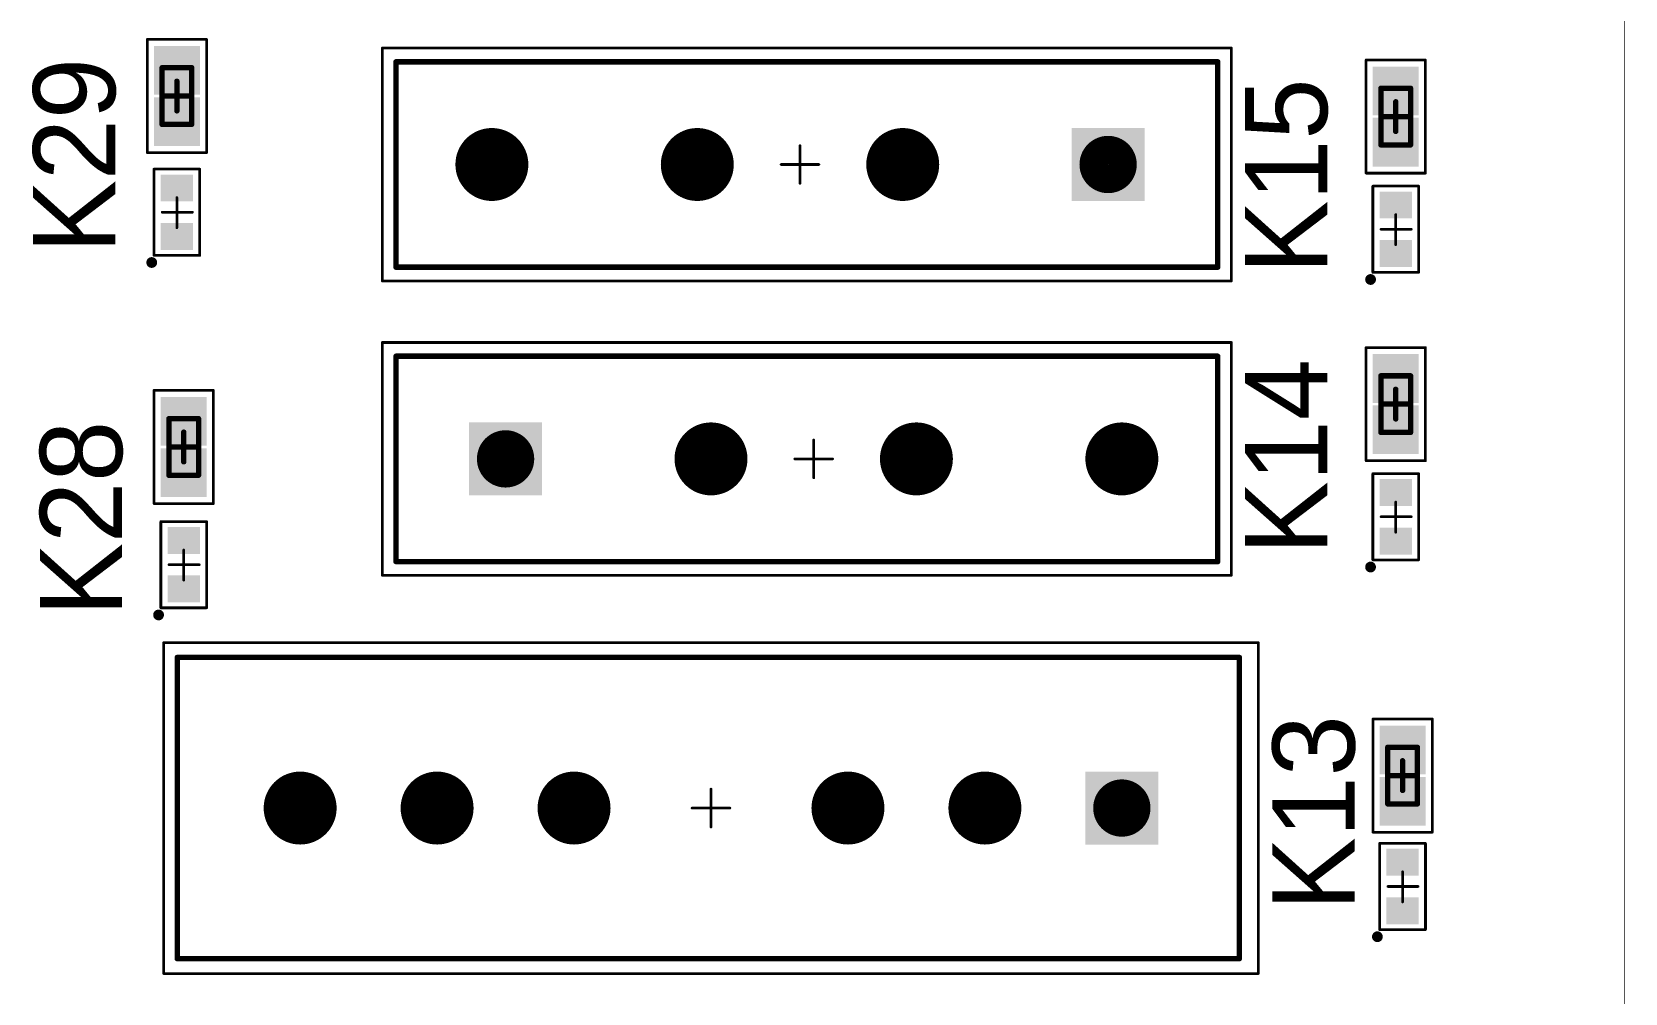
# Model space of a CAD drawing. Header units: millimetres. Extents: x 0 to 100, y 0 to 100.
# Drawn here: x 70.46 to 100.01, y 16 to 33.83 of the extents above; entities that cross this region are included whole.
import ezdxf

# ---------------------------------------------------------------- set-up
doc = ezdxf.new("R2010")
doc.units = ezdxf.units.MM
for name, color, linetype in [('BottomLayer', 5, 'Continuous'), ('BottomSolder', 6, 'Continuous'), ('Mechanical1', 6, 'Continuous'), ('Mechanical13', 56, 'Continuous'), ('Mechanical15', 56, 'Continuous'), ('MidLayer14', 9, 'Continuous'), ('MultiLayer', 9, 'Continuous'), ('PadHoleLayer', 156, 'Continuous'), ('TopLayer', 1, 'Continuous'), ('TopOverlay', 2, 'Continuous'), ('TopPaste', 8, 'Continuous'), ('TopSolder', 216, 'Continuous')]:
    doc.layers.add(name, color=color, linetype=linetype)

msp = doc.modelspace()

# ---------------------------------------------------------------- linework, layer by layer
at = {"layer": 'BottomLayer', "const_width": 0.575}
for points in [[(78.706, 31.369, 1), (79.282, 31.369, 1)], [(82.516, 31.369, 1), (83.092, 31.369, 1)], [(86.326, 31.369, 1), (86.902, 31.369, 1)], [(82.77, 25.908, 1), (83.346, 25.908, 1)], [(86.58, 25.908, 1), (87.156, 25.908, 1)], [(90.39, 25.908, 1), (90.966, 25.908, 1)], [(75.15, 19.431, 1), (75.726, 19.431, 1)], [(77.69, 19.431, 1), (78.266, 19.431, 1)], [(80.23, 19.431, 1), (80.806, 19.431, 1)], [(85.31, 19.431, 1), (85.886, 19.431, 1)], [(87.85, 19.431, 1), (88.426, 19.431, 1)]]:
    msp.add_lwpolyline(points, format="xyb", close=True, dxfattribs=at)
at = {"layer": 'BottomLayer'}
for points in [[(90.999, 30.794), (90.999, 31.944), (89.849, 30.794), (89.849, 31.944)], [(78.673, 26.483), (78.673, 25.333), (79.823, 26.483), (79.823, 25.333)], [(91.253, 18.856), (91.253, 20.006), (90.103, 18.856), (90.103, 20.006)]]:
    msp.add_solid(points, dxfattribs=at)
at = {"layer": 'BottomSolder', "const_width": 0.677}
for points in [[(78.656, 31.369, 1), (79.332, 31.369, 1)], [(82.466, 31.369, 1), (83.142, 31.369, 1)], [(86.276, 31.369, 1), (86.952, 31.369, 1)], [(82.72, 25.908, 1), (83.396, 25.908, 1)], [(86.53, 25.908, 1), (87.206, 25.908, 1)], [(90.34, 25.908, 1), (91.016, 25.908, 1)], [(75.1, 19.431, 1), (75.776, 19.431, 1)], [(77.64, 19.431, 1), (78.316, 19.431, 1)], [(80.18, 19.431, 1), (80.856, 19.431, 1)], [(85.26, 19.431, 1), (85.936, 19.431, 1)], [(87.8, 19.431, 1), (88.476, 19.431, 1)]]:
    msp.add_lwpolyline(points, format="xyb", close=True, dxfattribs=at)
at = {"layer": 'BottomSolder'}
for points in [[(91.101, 30.692), (91.101, 32.046), (89.747, 30.692), (89.747, 32.046)], [(78.571, 26.585), (78.571, 25.231), (79.925, 26.585), (79.925, 25.231)], [(91.355, 18.754), (91.355, 20.108), (90.001, 18.754), (90.001, 20.108)]]:
    msp.add_solid(points, dxfattribs=at)
at = {"layer": 'Mechanical1', "const_width": 0.0127}
msp.add_lwpolyline([(100.006, 0.006), (100.006, 100.006)], dxfattribs=at)
at = {"layer": 'Mechanical13'}
for points, const_width in [([(72.877, 33.164), (73.427, 33.164)], 0.1), ([(72.877, 32.114), (72.877, 33.164)], 0.1), ([(73.427, 32.114), (73.427, 33.164)], 0.1), ([(77.216, 33.274), (92.456, 33.274)], 0.101), ([(77.216, 29.464), (77.216, 33.274)], 0.101), ([(92.456, 29.464), (92.456, 33.274)], 0.101), ([(95.483, 32.783), (96.033, 32.783)], 0.1), ([(95.483, 31.733), (95.483, 32.783)], 0.1), ([(96.033, 31.733), (96.033, 32.783)], 0.1), ([(72.877, 32.114), (73.427, 32.114)], 0.1), ([(95.483, 31.733), (96.033, 31.733)], 0.1), ([(72.727, 29.683), (72.727, 31.283)], 0.05), ([(72.727, 31.283), (73.577, 31.283)], 0.05), ([(73.577, 29.683), (73.577, 31.283)], 0.05), ([(95.333, 29.368), (95.333, 30.968)], 0.05), ([(95.333, 30.968), (96.183, 30.968)], 0.05), ([(96.183, 29.368), (96.183, 30.968)], 0.05), ([(72.727, 29.683), (73.577, 29.683)], 0.05), ([(77.216, 29.464), (92.456, 29.464)], 0.101), ([(95.333, 29.368), (96.183, 29.368)], 0.05), ([(77.216, 27.813), (92.456, 27.813)], 0.101), ([(77.216, 24.003), (77.216, 27.813)], 0.101), ([(92.456, 24.003), (92.456, 27.813)], 0.101), ([(95.483, 27.449), (96.033, 27.449)], 0.1), ([(95.483, 26.399), (95.483, 27.449)], 0.1), ([(96.033, 26.399), (96.033, 27.449)], 0.1), ([(73.004, 26.654), (73.554, 26.654)], 0.1), ([(73.004, 25.604), (73.004, 26.654)], 0.1), ([(73.554, 25.604), (73.554, 26.654)], 0.1), ([(95.483, 26.399), (96.033, 26.399)], 0.1), ([(73.004, 25.604), (73.554, 25.604)], 0.1), ([(95.333, 24.034), (95.333, 25.634)], 0.05), ([(95.333, 25.634), (96.183, 25.634)], 0.05), ([(96.183, 24.034), (96.183, 25.634)], 0.05), ([(72.854, 23.145), (72.854, 24.745)], 0.05), ([(72.854, 24.745), (73.704, 24.745)], 0.05), ([(73.704, 23.145), (73.704, 24.745)], 0.05), ([(77.216, 24.003), (92.456, 24.003)], 0.101), ([(95.333, 24.034), (96.183, 24.034)], 0.05), ([(72.854, 23.145), (73.704, 23.145)], 0.05), ([(73.158, 22.225), (92.858, 22.225)], 0.1), ([(73.158, 16.637), (73.158, 22.225)], 0.1), ([(92.858, 16.637), (92.858, 22.225)], 0.1), ([(95.61, 20.558), (96.16, 20.558)], 0.1), ([(95.61, 19.508), (95.61, 20.558)], 0.1), ([(96.16, 19.508), (96.16, 20.558)], 0.1), ([(95.61, 19.508), (96.16, 19.508)], 0.1), ([(95.46, 17.176), (95.46, 18.776)], 0.05), ([(95.46, 18.776), (96.31, 18.776)], 0.05), ([(96.31, 17.176), (96.31, 18.776)], 0.05), ([(95.46, 17.176), (96.31, 17.176)], 0.05), ([(73.158, 16.637), (92.858, 16.637)], 0.1)]:
    msp.add_lwpolyline(points, dxfattribs=dict(at, const_width=const_width))
for points, const_width in [([(72.852, 33.164, 1), (72.902, 33.164, 1)], 0.05), ([(72.852, 33.164, 1), (72.902, 33.164, 1)], 0.05), ([(73.402, 33.164, 1), (73.452, 33.164, 1)], 0.05), ([(73.402, 33.164, 1), (73.452, 33.164, 1)], 0.05), ([(77.191, 33.274, 1), (77.241, 33.274, 1)], 0.0504), ([(77.191, 33.274, 1), (77.241, 33.274, 1)], 0.0504), ([(92.431, 33.274, 1), (92.481, 33.274, 1)], 0.0504), ([(92.431, 33.274, 1), (92.481, 33.274, 1)], 0.0504), ([(95.458, 32.783, 1), (95.508, 32.783, 1)], 0.05), ([(95.458, 32.783, 1), (95.508, 32.783, 1)], 0.05), ([(96.008, 32.783, 1), (96.058, 32.783, 1)], 0.05), ([(96.008, 32.783, 1), (96.058, 32.783, 1)], 0.05), ([(72.852, 32.114, 1), (72.902, 32.114, 1)], 0.05), ([(72.852, 32.114, 1), (72.902, 32.114, 1)], 0.05), ([(73.402, 32.114, 1), (73.452, 32.114, 1)], 0.05), ([(73.402, 32.114, 1), (73.452, 32.114, 1)], 0.05), ([(95.458, 31.733, 1), (95.508, 31.733, 1)], 0.05), ([(95.458, 31.733, 1), (95.508, 31.733, 1)], 0.05), ([(96.008, 31.733, 1), (96.058, 31.733, 1)], 0.05), ([(96.008, 31.733, 1), (96.058, 31.733, 1)], 0.05), ([(72.715, 31.283, 1), (72.739, 31.283, 1)], 0.025), ([(72.715, 31.283, 1), (72.739, 31.283, 1)], 0.025), ([(73.565, 31.283, 1), (73.589, 31.283, 1)], 0.025), ([(73.565, 31.283, 1), (73.589, 31.283, 1)], 0.025), ([(95.321, 30.968, 1), (95.345, 30.968, 1)], 0.025), ([(95.321, 30.968, 1), (95.345, 30.968, 1)], 0.025), ([(96.171, 30.968, 1), (96.195, 30.968, 1)], 0.025), ([(96.171, 30.968, 1), (96.195, 30.968, 1)], 0.025), ([(72.715, 29.683, 1), (72.739, 29.683, 1)], 0.025), ([(72.715, 29.683, 1), (72.739, 29.683, 1)], 0.025), ([(73.565, 29.683, 1), (73.589, 29.683, 1)], 0.025), ([(73.565, 29.683, 1), (73.589, 29.683, 1)], 0.025), ([(77.191, 29.464, 1), (77.241, 29.464, 1)], 0.0504), ([(77.191, 29.464, 1), (77.241, 29.464, 1)], 0.0504), ([(92.431, 29.464, 1), (92.481, 29.464, 1)], 0.0504), ([(92.431, 29.464, 1), (92.481, 29.464, 1)], 0.0504), ([(95.321, 29.368, 1), (95.345, 29.368, 1)], 0.025), ([(95.321, 29.368, 1), (95.345, 29.368, 1)], 0.025), ([(96.171, 29.368, 1), (96.195, 29.368, 1)], 0.025), ([(96.171, 29.368, 1), (96.195, 29.368, 1)], 0.025), ([(77.191, 27.813, 1), (77.241, 27.813, 1)], 0.0504), ([(77.191, 27.813, 1), (77.241, 27.813, 1)], 0.0504), ([(92.431, 27.813, 1), (92.481, 27.813, 1)], 0.0504), ([(92.431, 27.813, 1), (92.481, 27.813, 1)], 0.0504), ([(95.458, 27.449, 1), (95.508, 27.449, 1)], 0.05), ([(95.458, 27.449, 1), (95.508, 27.449, 1)], 0.05), ([(96.008, 27.449, 1), (96.058, 27.449, 1)], 0.05), ([(96.008, 27.449, 1), (96.058, 27.449, 1)], 0.05), ([(72.979, 26.654, 1), (73.029, 26.654, 1)], 0.05), ([(72.979, 26.654, 1), (73.029, 26.654, 1)], 0.05), ([(73.529, 26.654, 1), (73.579, 26.654, 1)], 0.05), ([(73.529, 26.654, 1), (73.579, 26.654, 1)], 0.05), ([(95.458, 26.399, 1), (95.508, 26.399, 1)], 0.05), ([(95.458, 26.399, 1), (95.508, 26.399, 1)], 0.05), ([(96.008, 26.399, 1), (96.058, 26.399, 1)], 0.05), ([(96.008, 26.399, 1), (96.058, 26.399, 1)], 0.05), ([(72.979, 25.604, 1), (73.029, 25.604, 1)], 0.05), ([(72.979, 25.604, 1), (73.029, 25.604, 1)], 0.05), ([(73.529, 25.604, 1), (73.579, 25.604, 1)], 0.05), ([(73.529, 25.604, 1), (73.579, 25.604, 1)], 0.05), ([(95.321, 25.634, 1), (95.345, 25.634, 1)], 0.025), ([(95.321, 25.634, 1), (95.345, 25.634, 1)], 0.025), ([(96.171, 25.634, 1), (96.195, 25.634, 1)], 0.025), ([(96.171, 25.634, 1), (96.195, 25.634, 1)], 0.025), ([(72.842, 24.745, 1), (72.866, 24.745, 1)], 0.025), ([(72.842, 24.745, 1), (72.866, 24.745, 1)], 0.025), ([(73.692, 24.745, 1), (73.716, 24.745, 1)], 0.025), ([(73.692, 24.745, 1), (73.716, 24.745, 1)], 0.025), ([(77.191, 24.003, 1), (77.241, 24.003, 1)], 0.0504), ([(77.191, 24.003, 1), (77.241, 24.003, 1)], 0.0504), ([(92.431, 24.003, 1), (92.481, 24.003, 1)], 0.0504), ([(92.431, 24.003, 1), (92.481, 24.003, 1)], 0.0504), ([(95.321, 24.034, 1), (95.345, 24.034, 1)], 0.025), ([(95.321, 24.034, 1), (95.345, 24.034, 1)], 0.025), ([(96.171, 24.034, 1), (96.195, 24.034, 1)], 0.025), ([(96.171, 24.034, 1), (96.195, 24.034, 1)], 0.025), ([(72.842, 23.145, 1), (72.866, 23.145, 1)], 0.025), ([(72.842, 23.145, 1), (72.866, 23.145, 1)], 0.025), ([(73.692, 23.145, 1), (73.716, 23.145, 1)], 0.025), ([(73.692, 23.145, 1), (73.716, 23.145, 1)], 0.025), ([(73.133, 22.225, 1), (73.183, 22.225, 1)], 0.05), ([(73.133, 22.225, 1), (73.183, 22.225, 1)], 0.05), ([(92.833, 22.225, 1), (92.883, 22.225, 1)], 0.05), ([(92.833, 22.225, 1), (92.883, 22.225, 1)], 0.05), ([(95.585, 20.558, 1), (95.635, 20.558, 1)], 0.05), ([(95.585, 20.558, 1), (95.635, 20.558, 1)], 0.05), ([(96.135, 20.558, 1), (96.185, 20.558, 1)], 0.05), ([(96.135, 20.558, 1), (96.185, 20.558, 1)], 0.05), ([(95.585, 19.508, 1), (95.635, 19.508, 1)], 0.05), ([(95.585, 19.508, 1), (95.635, 19.508, 1)], 0.05), ([(96.135, 19.508, 1), (96.185, 19.508, 1)], 0.05), ([(96.135, 19.508, 1), (96.185, 19.508, 1)], 0.05), ([(95.448, 18.776, 1), (95.472, 18.776, 1)], 0.025), ([(95.448, 18.776, 1), (95.472, 18.776, 1)], 0.025), ([(96.298, 18.776, 1), (96.322, 18.776, 1)], 0.025), ([(96.298, 18.776, 1), (96.322, 18.776, 1)], 0.025), ([(95.448, 17.176, 1), (95.472, 17.176, 1)], 0.025), ([(95.448, 17.176, 1), (95.472, 17.176, 1)], 0.025), ([(96.298, 17.176, 1), (96.322, 17.176, 1)], 0.025), ([(96.298, 17.176, 1), (96.322, 17.176, 1)], 0.025), ([(73.133, 16.637, 1), (73.183, 16.637, 1)], 0.05), ([(73.133, 16.637, 1), (73.183, 16.637, 1)], 0.05), ([(92.833, 16.637, 1), (92.883, 16.637, 1)], 0.05), ([(92.833, 16.637, 1), (92.883, 16.637, 1)], 0.05)]:
    msp.add_lwpolyline(points, format="xyb", close=True, dxfattribs=dict(at, const_width=const_width))
at = {"layer": 'Mechanical15'}
for points, const_width in [([(72.602, 33.689), (73.702, 33.689)], 0.05), ([(72.602, 31.589), (72.602, 33.689)], 0.05), ([(73.702, 31.589), (73.702, 33.689)], 0.05), ([(76.962, 29.21), (76.962, 33.528)], 0.05), ([(76.962, 33.528), (92.71, 33.528)], 0.05), ([(92.71, 29.21), (92.71, 33.528)], 0.05), ([(95.208, 33.308), (96.308, 33.308)], 0.05), ([(95.208, 31.208), (95.208, 33.308)], 0.05), ([(96.308, 31.208), (96.308, 33.308)], 0.05), ([(73.152, 32.364), (73.152, 32.914)], 0.1), ([(72.877, 32.639), (73.427, 32.639)], 0.1), ([(95.758, 31.983), (95.758, 32.533)], 0.1), ([(95.483, 32.258), (96.033, 32.258)], 0.1), ([(84.709, 31.019), (84.709, 31.719)], 0.05), ([(72.602, 31.589), (73.702, 31.589)], 0.05), ([(84.359, 31.369), (85.059, 31.369)], 0.05), ([(72.727, 31.283), (73.577, 31.283)], 0.05), ([(72.727, 29.683), (72.727, 31.283)], 0.05), ([(73.577, 29.683), (73.577, 31.283)], 0.05), ([(95.208, 31.208), (96.308, 31.208)], 0.05), ([(73.152, 30.196), (73.152, 30.756)], 0.05), ([(95.333, 30.968), (96.183, 30.968)], 0.05), ([(95.333, 29.368), (95.333, 30.968)], 0.05), ([(96.183, 29.368), (96.183, 30.968)], 0.05), ([(72.879, 30.483), (73.439, 30.483)], 0.05), ([(95.758, 29.881), (95.758, 30.441)], 0.05), ([(95.485, 30.168), (96.045, 30.168)], 0.05), ([(72.727, 29.683), (73.577, 29.683)], 0.05), ([(95.333, 29.368), (96.183, 29.368)], 0.05), ([(76.962, 29.21), (92.71, 29.21)], 0.05), ([(76.962, 23.749), (76.962, 28.067)], 0.05), ([(76.962, 28.067), (92.71, 28.067)], 0.05), ([(92.71, 23.749), (92.71, 28.067)], 0.05), ([(95.208, 27.974), (96.308, 27.974)], 0.05), ([(95.208, 25.874), (95.208, 27.974)], 0.05), ([(96.308, 25.874), (96.308, 27.974)], 0.05), ([(72.729, 27.179), (73.829, 27.179)], 0.05), ([(72.729, 25.079), (72.729, 27.179)], 0.05), ([(73.829, 25.079), (73.829, 27.179)], 0.05), ([(95.758, 26.649), (95.758, 27.199)], 0.1), ([(95.483, 26.924), (96.033, 26.924)], 0.1), ([(73.279, 25.854), (73.279, 26.404)], 0.1), ([(73.004, 26.129), (73.554, 26.129)], 0.1), ([(84.963, 25.558), (84.963, 26.258)], 0.05), ([(84.613, 25.908), (85.313, 25.908)], 0.05), ([(95.208, 25.874), (96.308, 25.874)], 0.05), ([(95.333, 25.634), (96.183, 25.634)], 0.05), ([(95.333, 24.034), (95.333, 25.634)], 0.05), ([(96.183, 24.034), (96.183, 25.634)], 0.05), ([(95.758, 24.547), (95.758, 25.107)], 0.05), ([(72.729, 25.079), (73.829, 25.079)], 0.05), ([(95.485, 24.834), (96.045, 24.834)], 0.05), ([(72.854, 24.745), (73.704, 24.745)], 0.05), ([(72.854, 23.145), (72.854, 24.745)], 0.05), ([(73.704, 23.145), (73.704, 24.745)], 0.05), ([(73.279, 23.658), (73.279, 24.218)], 0.05), ([(73.006, 23.945), (73.566, 23.945)], 0.05), ([(95.333, 24.034), (96.183, 24.034)], 0.05), ([(76.962, 23.749), (92.71, 23.749)], 0.05), ([(72.854, 23.145), (73.704, 23.145)], 0.05), ([(72.908, 16.361), (72.908, 22.501)], 0.05), ([(72.908, 22.501), (93.208, 22.501)], 0.05), ([(93.208, 16.361), (93.208, 22.501)], 0.05), ([(95.335, 21.083), (96.435, 21.083)], 0.05), ([(95.335, 18.983), (95.335, 21.083)], 0.05), ([(96.435, 18.983), (96.435, 21.083)], 0.05), ([(95.885, 19.758), (95.885, 20.308)], 0.1), ([(83.058, 19.081), (83.058, 19.781)], 0.05), ([(95.61, 20.033), (96.16, 20.033)], 0.1), ([(82.708, 19.431), (83.408, 19.431)], 0.05), ([(95.335, 18.983), (96.435, 18.983)], 0.05), ([(95.46, 18.776), (96.31, 18.776)], 0.05), ([(95.46, 17.176), (95.46, 18.776)], 0.05), ([(96.31, 17.176), (96.31, 18.776)], 0.05), ([(95.885, 17.689), (95.885, 18.249)], 0.05), ([(95.612, 17.976), (96.172, 17.976)], 0.05), ([(95.46, 17.176), (96.31, 17.176)], 0.05), ([(72.908, 16.361), (93.208, 16.361)], 0.05)]:
    msp.add_lwpolyline(points, dxfattribs=dict(at, const_width=const_width))
for points, const_width in [([(72.59, 33.689, 1), (72.615, 33.689, 1)], 0.025), ([(72.59, 33.689, 1), (72.615, 33.689, 1)], 0.025), ([(73.69, 33.689, 1), (73.715, 33.689, 1)], 0.025), ([(73.69, 33.689, 1), (73.715, 33.689, 1)], 0.025), ([(76.949, 33.528, 1), (76.975, 33.528, 1)], 0.025), ([(76.949, 33.528, 1), (76.975, 33.528, 1)], 0.025), ([(92.697, 33.528, 1), (92.723, 33.528, 1)], 0.025), ([(92.697, 33.528, 1), (92.723, 33.528, 1)], 0.025), ([(95.196, 33.308, 1), (95.221, 33.308, 1)], 0.025), ([(95.196, 33.308, 1), (95.221, 33.308, 1)], 0.025), ([(96.296, 33.308, 1), (96.321, 33.308, 1)], 0.025), ([(96.296, 33.308, 1), (96.321, 33.308, 1)], 0.025), ([(73.127, 32.914, 1), (73.177, 32.914, 1)], 0.05), ([(72.852, 32.639, 1), (72.902, 32.639, 1)], 0.05), ([(73.402, 32.639, 1), (73.452, 32.639, 1)], 0.05), ([(95.733, 32.533, 1), (95.783, 32.533, 1)], 0.05), ([(73.127, 32.364, 1), (73.177, 32.364, 1)], 0.05), ([(95.458, 32.258, 1), (95.508, 32.258, 1)], 0.05), ([(96.008, 32.258, 1), (96.058, 32.258, 1)], 0.05), ([(95.733, 31.983, 1), (95.783, 31.983, 1)], 0.05), ([(84.696, 31.719, 1), (84.722, 31.719, 1)], 0.025), ([(72.59, 31.589, 1), (72.615, 31.589, 1)], 0.025), ([(72.59, 31.589, 1), (72.615, 31.589, 1)], 0.025), ([(73.69, 31.589, 1), (73.715, 31.589, 1)], 0.025), ([(73.69, 31.589, 1), (73.715, 31.589, 1)], 0.025), ([(84.346, 31.369, 1), (84.371, 31.369, 1)], 0.025), ([(85.047, 31.369, 1), (85.072, 31.369, 1)], 0.025), ([(72.715, 31.283, 1), (72.739, 31.283, 1)], 0.025), ([(72.715, 31.283, 1), (72.739, 31.283, 1)], 0.025), ([(73.565, 31.283, 1), (73.589, 31.283, 1)], 0.025), ([(73.565, 31.283, 1), (73.589, 31.283, 1)], 0.025), ([(84.696, 31.019, 1), (84.722, 31.019, 1)], 0.025), ([(95.196, 31.208, 1), (95.221, 31.208, 1)], 0.025), ([(95.196, 31.208, 1), (95.221, 31.208, 1)], 0.025), ([(96.296, 31.208, 1), (96.321, 31.208, 1)], 0.025), ([(96.296, 31.208, 1), (96.321, 31.208, 1)], 0.025), ([(73.14, 30.756, 1), (73.164, 30.756, 1)], 0.025), ([(95.321, 30.968, 1), (95.345, 30.968, 1)], 0.025), ([(95.321, 30.968, 1), (95.345, 30.968, 1)], 0.025), ([(96.171, 30.968, 1), (96.195, 30.968, 1)], 0.025), ([(96.171, 30.968, 1), (96.195, 30.968, 1)], 0.025), ([(72.867, 30.483, 1), (72.892, 30.483, 1)], 0.025), ([(73.427, 30.483, 1), (73.452, 30.483, 1)], 0.025), ([(95.746, 30.441, 1), (95.77, 30.441, 1)], 0.025), ([(73.14, 30.196, 1), (73.164, 30.196, 1)], 0.025), ([(95.473, 30.168, 1), (95.498, 30.168, 1)], 0.025), ([(96.033, 30.168, 1), (96.058, 30.168, 1)], 0.025), ([(95.746, 29.881, 1), (95.77, 29.881, 1)], 0.025), ([(72.715, 29.683, 1), (72.739, 29.683, 1)], 0.025), ([(72.715, 29.683, 1), (72.739, 29.683, 1)], 0.025), ([(73.565, 29.683, 1), (73.589, 29.683, 1)], 0.025), ([(73.565, 29.683, 1), (73.589, 29.683, 1)], 0.025), ([(95.321, 29.368, 1), (95.345, 29.368, 1)], 0.025), ([(95.321, 29.368, 1), (95.345, 29.368, 1)], 0.025), ([(96.171, 29.368, 1), (96.195, 29.368, 1)], 0.025), ([(96.171, 29.368, 1), (96.195, 29.368, 1)], 0.025), ([(76.949, 29.21, 1), (76.975, 29.21, 1)], 0.025), ([(76.949, 29.21, 1), (76.975, 29.21, 1)], 0.025), ([(92.697, 29.21, 1), (92.723, 29.21, 1)], 0.025), ([(92.697, 29.21, 1), (92.723, 29.21, 1)], 0.025), ([(76.949, 28.067, 1), (76.975, 28.067, 1)], 0.025), ([(76.949, 28.067, 1), (76.975, 28.067, 1)], 0.025), ([(92.697, 28.067, 1), (92.723, 28.067, 1)], 0.025), ([(92.697, 28.067, 1), (92.723, 28.067, 1)], 0.025), ([(95.196, 27.974, 1), (95.221, 27.974, 1)], 0.025), ([(95.196, 27.974, 1), (95.221, 27.974, 1)], 0.025), ([(96.296, 27.974, 1), (96.321, 27.974, 1)], 0.025), ([(96.296, 27.974, 1), (96.321, 27.974, 1)], 0.025), ([(72.716, 27.179, 1), (72.741, 27.179, 1)], 0.025), ([(72.716, 27.179, 1), (72.741, 27.179, 1)], 0.025), ([(73.816, 27.179, 1), (73.841, 27.179, 1)], 0.025), ([(73.816, 27.179, 1), (73.841, 27.179, 1)], 0.025), ([(95.733, 27.199, 1), (95.783, 27.199, 1)], 0.05), ([(95.458, 26.924, 1), (95.508, 26.924, 1)], 0.05), ([(96.008, 26.924, 1), (96.058, 26.924, 1)], 0.05), ([(95.733, 26.649, 1), (95.783, 26.649, 1)], 0.05), ([(73.254, 26.404, 1), (73.304, 26.404, 1)], 0.05), ([(72.979, 26.129, 1), (73.029, 26.129, 1)], 0.05), ([(73.529, 26.129, 1), (73.579, 26.129, 1)], 0.05), ([(84.95, 26.258, 1), (84.976, 26.258, 1)], 0.025), ([(73.254, 25.854, 1), (73.304, 25.854, 1)], 0.05), ([(84.6, 25.908, 1), (84.625, 25.908, 1)], 0.025), ([(85.301, 25.908, 1), (85.326, 25.908, 1)], 0.025), ([(95.196, 25.874, 1), (95.221, 25.874, 1)], 0.025), ([(95.196, 25.874, 1), (95.221, 25.874, 1)], 0.025), ([(96.296, 25.874, 1), (96.321, 25.874, 1)], 0.025), ([(96.296, 25.874, 1), (96.321, 25.874, 1)], 0.025), ([(84.95, 25.558, 1), (84.976, 25.558, 1)], 0.025), ([(95.321, 25.634, 1), (95.345, 25.634, 1)], 0.025), ([(95.321, 25.634, 1), (95.345, 25.634, 1)], 0.025), ([(96.171, 25.634, 1), (96.195, 25.634, 1)], 0.025), ([(96.171, 25.634, 1), (96.195, 25.634, 1)], 0.025), ([(95.746, 25.107, 1), (95.77, 25.107, 1)], 0.025), ([(72.716, 25.079, 1), (72.741, 25.079, 1)], 0.025), ([(72.716, 25.079, 1), (72.741, 25.079, 1)], 0.025), ([(73.816, 25.079, 1), (73.841, 25.079, 1)], 0.025), ([(73.816, 25.079, 1), (73.841, 25.079, 1)], 0.025), ([(95.473, 24.834, 1), (95.498, 24.834, 1)], 0.025), ([(96.033, 24.834, 1), (96.058, 24.834, 1)], 0.025), ([(72.842, 24.745, 1), (72.866, 24.745, 1)], 0.025), ([(72.842, 24.745, 1), (72.866, 24.745, 1)], 0.025), ([(73.692, 24.745, 1), (73.716, 24.745, 1)], 0.025), ([(73.692, 24.745, 1), (73.716, 24.745, 1)], 0.025), ([(95.746, 24.547, 1), (95.77, 24.547, 1)], 0.025), ([(73.267, 24.218, 1), (73.291, 24.218, 1)], 0.025), ([(72.994, 23.945, 1), (73.019, 23.945, 1)], 0.025), ([(73.554, 23.945, 1), (73.579, 23.945, 1)], 0.025), ([(95.321, 24.034, 1), (95.345, 24.034, 1)], 0.025), ([(95.321, 24.034, 1), (95.345, 24.034, 1)], 0.025), ([(96.171, 24.034, 1), (96.195, 24.034, 1)], 0.025), ([(96.171, 24.034, 1), (96.195, 24.034, 1)], 0.025), ([(73.267, 23.658, 1), (73.291, 23.658, 1)], 0.025), ([(76.949, 23.749, 1), (76.975, 23.749, 1)], 0.025), ([(76.949, 23.749, 1), (76.975, 23.749, 1)], 0.025), ([(92.697, 23.749, 1), (92.723, 23.749, 1)], 0.025), ([(92.697, 23.749, 1), (92.723, 23.749, 1)], 0.025), ([(72.842, 23.145, 1), (72.866, 23.145, 1)], 0.025), ([(72.842, 23.145, 1), (72.866, 23.145, 1)], 0.025), ([(73.692, 23.145, 1), (73.716, 23.145, 1)], 0.025), ([(73.692, 23.145, 1), (73.716, 23.145, 1)], 0.025), ([(72.895, 22.501, 1), (72.92, 22.501, 1)], 0.025), ([(72.895, 22.501, 1), (72.92, 22.501, 1)], 0.025), ([(93.196, 22.501, 1), (93.221, 22.501, 1)], 0.025), ([(93.196, 22.501, 1), (93.221, 22.501, 1)], 0.025), ([(95.323, 21.083, 1), (95.348, 21.083, 1)], 0.025), ([(95.323, 21.083, 1), (95.348, 21.083, 1)], 0.025), ([(96.423, 21.083, 1), (96.448, 21.083, 1)], 0.025), ([(96.423, 21.083, 1), (96.448, 21.083, 1)], 0.025), ([(95.86, 20.308, 1), (95.91, 20.308, 1)], 0.05), ([(83.045, 19.781, 1), (83.071, 19.781, 1)], 0.025), ([(95.585, 20.033, 1), (95.635, 20.033, 1)], 0.05), ([(95.86, 19.758, 1), (95.91, 19.758, 1)], 0.05), ([(96.135, 20.033, 1), (96.185, 20.033, 1)], 0.05), ([(82.695, 19.431, 1), (82.72, 19.431, 1)], 0.025), ([(83.396, 19.431, 1), (83.421, 19.431, 1)], 0.025), ([(83.045, 19.081, 1), (83.071, 19.081, 1)], 0.025), ([(95.323, 18.983, 1), (95.348, 18.983, 1)], 0.025), ([(95.323, 18.983, 1), (95.348, 18.983, 1)], 0.025), ([(96.423, 18.983, 1), (96.448, 18.983, 1)], 0.025), ([(96.423, 18.983, 1), (96.448, 18.983, 1)], 0.025), ([(95.448, 18.776, 1), (95.472, 18.776, 1)], 0.025), ([(95.448, 18.776, 1), (95.472, 18.776, 1)], 0.025), ([(96.298, 18.776, 1), (96.322, 18.776, 1)], 0.025), ([(96.298, 18.776, 1), (96.322, 18.776, 1)], 0.025), ([(95.873, 18.249, 1), (95.897, 18.249, 1)], 0.025), ([(95.6, 17.976, 1), (95.625, 17.976, 1)], 0.025), ([(96.16, 17.976, 1), (96.185, 17.976, 1)], 0.025), ([(95.873, 17.689, 1), (95.897, 17.689, 1)], 0.025), ([(95.448, 17.176, 1), (95.472, 17.176, 1)], 0.025), ([(95.448, 17.176, 1), (95.472, 17.176, 1)], 0.025), ([(96.298, 17.176, 1), (96.322, 17.176, 1)], 0.025), ([(96.298, 17.176, 1), (96.322, 17.176, 1)], 0.025), ([(72.895, 16.361, 1), (72.92, 16.361, 1)], 0.025), ([(72.895, 16.361, 1), (72.92, 16.361, 1)], 0.025), ([(93.196, 16.361, 1), (93.221, 16.361, 1)], 0.025), ([(93.196, 16.361, 1), (93.221, 16.361, 1)], 0.025)]:
    msp.add_lwpolyline(points, format="xyb", close=True, dxfattribs=dict(at, const_width=const_width))
at = {"layer": 'MidLayer14'}
for points, const_width in [([(78.706, 31.369, 1), (79.282, 31.369, 1)], 0.575), ([(82.516, 31.369, 1), (83.092, 31.369, 1)], 0.575), ([(86.326, 31.369, 1), (86.902, 31.369, 1)], 0.575), ([(90.158, 31.369, 1), (90.69, 31.369, 1)], 0.531), ([(78.982, 25.908, 1), (79.514, 25.908, 1)], 0.531), ([(82.77, 25.908, 1), (83.346, 25.908, 1)], 0.575), ([(86.58, 25.908, 1), (87.156, 25.908, 1)], 0.575), ([(90.39, 25.908, 1), (90.966, 25.908, 1)], 0.575), ([(75.15, 19.431, 1), (75.726, 19.431, 1)], 0.575), ([(77.69, 19.431, 1), (78.266, 19.431, 1)], 0.575), ([(80.23, 19.431, 1), (80.806, 19.431, 1)], 0.575), ([(85.31, 19.431, 1), (85.886, 19.431, 1)], 0.575), ([(87.85, 19.431, 1), (88.426, 19.431, 1)], 0.575), ([(90.412, 19.431, 1), (90.944, 19.431, 1)], 0.531)]:
    msp.add_lwpolyline(points, format="xyb", close=True, dxfattribs=dict(at, const_width=const_width))
at = {"layer": 'MultiLayer', "const_width": 0.575}
for points in [[(75.15, 19.431, 1), (75.726, 19.431, 1)], [(77.69, 19.431, 1), (78.266, 19.431, 1)], [(80.23, 19.431, 1), (80.806, 19.431, 1)], [(85.31, 19.431, 1), (85.886, 19.431, 1)], [(87.85, 19.431, 1), (88.426, 19.431, 1)]]:
    msp.add_lwpolyline(points, format="xyb", close=True, dxfattribs=at)
at = {"layer": 'PadHoleLayer', "const_width": 0.375}
for points in [[(78.806, 31.369, 1), (79.182, 31.369, 1)], [(82.616, 31.369, 1), (82.992, 31.369, 1)], [(86.426, 31.369, 1), (86.802, 31.369, 1)], [(90.236, 31.369, 1), (90.612, 31.369, 1)], [(79.06, 25.908, 1), (79.436, 25.908, 1)], [(82.87, 25.908, 1), (83.246, 25.908, 1)], [(86.68, 25.908, 1), (87.056, 25.908, 1)], [(90.49, 25.908, 1), (90.866, 25.908, 1)], [(75.25, 19.431, 1), (75.626, 19.431, 1)], [(77.79, 19.431, 1), (78.166, 19.431, 1)], [(80.33, 19.431, 1), (80.706, 19.431, 1)], [(85.41, 19.431, 1), (85.786, 19.431, 1)], [(87.95, 19.431, 1), (88.326, 19.431, 1)], [(90.49, 19.431, 1), (90.866, 19.431, 1)]]:
    msp.add_lwpolyline(points, format="xyb", close=True, dxfattribs=at)
at = {"layer": 'TopLayer', "const_width": 0.575}
for points in [[(78.706, 31.369, 1), (79.282, 31.369, 1)], [(82.516, 31.369, 1), (83.092, 31.369, 1)], [(86.326, 31.369, 1), (86.902, 31.369, 1)], [(82.77, 25.908, 1), (83.346, 25.908, 1)], [(86.58, 25.908, 1), (87.156, 25.908, 1)], [(90.39, 25.908, 1), (90.966, 25.908, 1)], [(75.15, 19.431, 1), (75.726, 19.431, 1)], [(77.69, 19.431, 1), (78.266, 19.431, 1)], [(80.23, 19.431, 1), (80.806, 19.431, 1)], [(85.31, 19.431, 1), (85.886, 19.431, 1)], [(87.85, 19.431, 1), (88.426, 19.431, 1)]]:
    msp.add_lwpolyline(points, format="xyb", close=True, dxfattribs=at)
at = {"layer": 'TopLayer'}
for points in [[(72.827, 32.764), (73.477, 32.764), (72.827, 33.464), (73.477, 33.464)], [(95.433, 32.383), (96.083, 32.383), (95.433, 33.083), (96.083, 33.083)], [(72.827, 31.814), (73.477, 31.814), (72.827, 32.514), (73.477, 32.514)], [(90.999, 30.794), (90.999, 31.944), (89.849, 30.794), (89.849, 31.944)], [(95.433, 31.433), (96.083, 31.433), (95.433, 32.133), (96.083, 32.133)], [(73.452, 30.683), (73.452, 31.183), (72.852, 30.683), (72.852, 31.183)], [(96.058, 30.368), (96.058, 30.868), (95.458, 30.368), (95.458, 30.868)], [(73.452, 29.783), (73.452, 30.283), (72.852, 29.783), (72.852, 30.283)], [(96.058, 29.468), (96.058, 29.968), (95.458, 29.468), (95.458, 29.968)], [(95.433, 27.049), (96.083, 27.049), (95.433, 27.749), (96.083, 27.749)], [(73.604, 26.954), (72.954, 26.954), (73.604, 26.254), (72.954, 26.254)], [(95.433, 26.099), (96.083, 26.099), (95.433, 26.799), (96.083, 26.799)], [(78.673, 26.483), (78.673, 25.333), (79.823, 26.483), (79.823, 25.333)], [(73.604, 26.004), (72.954, 26.004), (73.604, 25.304), (72.954, 25.304)], [(96.058, 25.034), (96.058, 25.534), (95.458, 25.034), (95.458, 25.534)], [(73.579, 24.145), (73.579, 24.645), (72.979, 24.145), (72.979, 24.645)], [(96.058, 24.134), (96.058, 24.634), (95.458, 24.134), (95.458, 24.634)], [(73.579, 23.245), (73.579, 23.745), (72.979, 23.245), (72.979, 23.745)], [(95.56, 20.158), (96.21, 20.158), (95.56, 20.858), (96.21, 20.858)], [(91.253, 18.856), (91.253, 20.006), (90.103, 18.856), (90.103, 20.006)], [(95.56, 19.208), (96.21, 19.208), (95.56, 19.908), (96.21, 19.908)], [(96.185, 18.176), (96.185, 18.676), (95.585, 18.176), (95.585, 18.676)], [(96.185, 17.276), (96.185, 17.776), (95.585, 17.276), (95.585, 17.776)]]:
    msp.add_solid(points, dxfattribs=at)
at = {"layer": 'TopOverlay'}
for points, const_width in [([(72.735, 29.551, 1), (72.635, 29.551, 1)], 0.1), ([(72.61, 29.551, 1), (72.66, 29.551, 1)], 0.05), ([(72.71, 29.551, 1), (72.76, 29.551, 1)], 0.05), ([(95.341, 29.236, 1), (95.241, 29.236, 1)], 0.1), ([(95.216, 29.236, 1), (95.266, 29.236, 1)], 0.05), ([(95.316, 29.236, 1), (95.366, 29.236, 1)], 0.05), ([(95.341, 23.902, 1), (95.241, 23.902, 1)], 0.1), ([(95.216, 23.902, 1), (95.266, 23.902, 1)], 0.05), ([(95.316, 23.902, 1), (95.366, 23.902, 1)], 0.05), ([(72.862, 23.013, 1), (72.762, 23.013, 1)], 0.1), ([(72.737, 23.013, 1), (72.787, 23.013, 1)], 0.05), ([(72.837, 23.013, 1), (72.887, 23.013, 1)], 0.05), ([(95.468, 17.044, 1), (95.368, 17.044, 1)], 0.1), ([(95.343, 17.044, 1), (95.393, 17.044, 1)], 0.05), ([(95.443, 17.044, 1), (95.493, 17.044, 1)], 0.05)]:
    msp.add_lwpolyline(points, format="xyb", close=True, dxfattribs=dict(at, const_width=const_width))
at = {"layer": 'TopPaste'}
for points in [[(72.827, 32.764), (73.477, 32.764), (72.827, 33.464), (73.477, 33.464)], [(95.433, 32.383), (96.083, 32.383), (95.433, 33.083), (96.083, 33.083)], [(72.827, 31.814), (73.477, 31.814), (72.827, 32.514), (73.477, 32.514)], [(95.433, 31.433), (96.083, 31.433), (95.433, 32.133), (96.083, 32.133)], [(73.452, 30.683), (73.452, 31.183), (72.852, 30.683), (72.852, 31.183)], [(96.058, 30.368), (96.058, 30.868), (95.458, 30.368), (95.458, 30.868)], [(73.452, 29.783), (73.452, 30.283), (72.852, 29.783), (72.852, 30.283)], [(96.058, 29.468), (96.058, 29.968), (95.458, 29.468), (95.458, 29.968)], [(95.433, 27.049), (96.083, 27.049), (95.433, 27.749), (96.083, 27.749)], [(73.604, 26.954), (72.954, 26.954), (73.604, 26.254), (72.954, 26.254)], [(95.433, 26.099), (96.083, 26.099), (95.433, 26.799), (96.083, 26.799)], [(73.604, 26.004), (72.954, 26.004), (73.604, 25.304), (72.954, 25.304)], [(96.058, 25.034), (96.058, 25.534), (95.458, 25.034), (95.458, 25.534)], [(73.579, 24.145), (73.579, 24.645), (72.979, 24.145), (72.979, 24.645)], [(96.058, 24.134), (96.058, 24.634), (95.458, 24.134), (95.458, 24.634)], [(73.579, 23.245), (73.579, 23.745), (72.979, 23.245), (72.979, 23.745)], [(95.56, 20.158), (96.21, 20.158), (95.56, 20.858), (96.21, 20.858)], [(95.56, 19.208), (96.21, 19.208), (95.56, 19.908), (96.21, 19.908)], [(96.185, 18.176), (96.185, 18.676), (95.585, 18.176), (95.585, 18.676)], [(96.185, 17.276), (96.185, 17.776), (95.585, 17.276), (95.585, 17.776)]]:
    msp.add_solid(points, dxfattribs=at)
at = {"layer": 'TopSolder', "const_width": 0.677}
for points in [[(78.656, 31.369, 1), (79.332, 31.369, 1)], [(82.466, 31.369, 1), (83.142, 31.369, 1)], [(86.276, 31.369, 1), (86.952, 31.369, 1)], [(82.72, 25.908, 1), (83.396, 25.908, 1)], [(86.53, 25.908, 1), (87.206, 25.908, 1)], [(90.34, 25.908, 1), (91.016, 25.908, 1)], [(75.1, 19.431, 1), (75.776, 19.431, 1)], [(77.64, 19.431, 1), (78.316, 19.431, 1)], [(80.18, 19.431, 1), (80.856, 19.431, 1)], [(85.26, 19.431, 1), (85.936, 19.431, 1)], [(87.8, 19.431, 1), (88.476, 19.431, 1)]]:
    msp.add_lwpolyline(points, format="xyb", close=True, dxfattribs=at)
at = {"layer": 'TopSolder'}
for points in [[(72.725, 32.662), (73.579, 32.662), (72.725, 33.566), (73.579, 33.566)], [(95.331, 32.281), (96.185, 32.281), (95.331, 33.185), (96.185, 33.185)], [(72.725, 31.712), (73.579, 31.712), (72.725, 32.616), (73.579, 32.616)], [(95.331, 31.331), (96.185, 31.331), (95.331, 32.235), (96.185, 32.235)], [(91.101, 30.692), (91.101, 32.046), (89.747, 30.692), (89.747, 32.046)], [(73.452, 30.683), (73.452, 31.183), (72.852, 30.683), (72.852, 31.183)], [(96.058, 30.368), (96.058, 30.868), (95.458, 30.368), (95.458, 30.868)], [(73.452, 29.783), (73.452, 30.283), (72.852, 29.783), (72.852, 30.283)], [(96.058, 29.468), (96.058, 29.968), (95.458, 29.468), (95.458, 29.968)], [(95.331, 26.947), (96.185, 26.947), (95.331, 27.851), (96.185, 27.851)], [(73.706, 27.056), (72.852, 27.056), (73.706, 26.152), (72.852, 26.152)], [(95.331, 25.997), (96.185, 25.997), (95.331, 26.901), (96.185, 26.901)], [(78.571, 26.585), (78.571, 25.231), (79.925, 26.585), (79.925, 25.231)], [(73.706, 26.106), (72.852, 26.106), (73.706, 25.202), (72.852, 25.202)], [(96.058, 25.034), (96.058, 25.534), (95.458, 25.034), (95.458, 25.534)], [(73.579, 24.145), (73.579, 24.645), (72.979, 24.145), (72.979, 24.645)], [(96.058, 24.134), (96.058, 24.634), (95.458, 24.134), (95.458, 24.634)], [(73.579, 23.245), (73.579, 23.745), (72.979, 23.245), (72.979, 23.745)], [(95.458, 20.056), (96.312, 20.056), (95.458, 20.96), (96.312, 20.96)], [(91.355, 18.754), (91.355, 20.108), (90.001, 18.754), (90.001, 20.108)], [(95.458, 19.106), (96.312, 19.106), (95.458, 20.01), (96.312, 20.01)], [(96.185, 18.176), (96.185, 18.676), (95.585, 18.176), (95.585, 18.676)], [(96.185, 17.276), (96.185, 17.776), (95.585, 17.276), (95.585, 17.776)]]:
    msp.add_solid(points, dxfattribs=at)

# ---------------------------------------------------------------- texts
at = {"layer": 'TopOverlay'}
for s, p in [('K29', (72.009, 29.719)), ('K15', (94.488, 29.338)), ('K14', (94.488, 24.131)), ('K28', (72.136, 22.988)), ('K13', (94.996, 17.527))]:
    msp.add_text(s, height=1.524, rotation=90, dxfattribs=at).set_placement(p)

doc.saveas('drawing.dxf')
